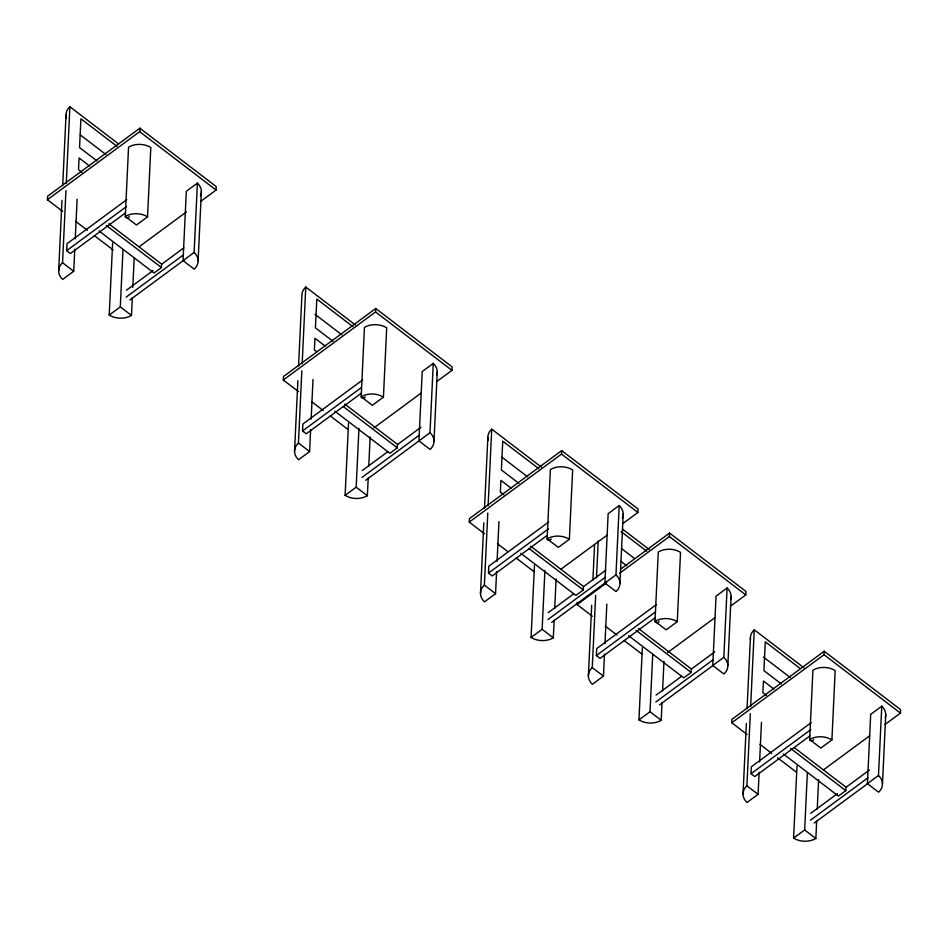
<?xml version="1.0" encoding="UTF-8"?>
<svg xmlns="http://www.w3.org/2000/svg" width="948" height="948" viewBox="0 0 948 948"><rect width="100%" height="100%" fill="white"/><g stroke="black" fill="none" stroke-linecap="round" stroke-linejoin="round"><path stroke-width="1.42" d="M62.675 211.392L47.4 199.72L47.566 196.248L139.842 128.205L216.227 186.59L216.073 190.05L200.692 201.391M58.658 271.033L61.987 200.395M62.687 185.678L66.016 115.04M74.762 249.217L73.719 271.282L62.651 279.447A17.716 13.284 2.7 0 1 62.544 262.738L65.945 190.631M66.289 183.272L69.891 106.745L118.417 143.835M125.492 212.873L70.377 253.519L66.656 250.675L66.976 243.743L126.783 199.637M75.248 238.92L77.12 199.21M132.317 297.767L131.476 315.435A17.716 13.284 2.7 0 1 109.221 315.056L112.622 242.972M109.221 315.056L120.301 306.879L123.003 249.514M47.4 199.72L139.676 131.665L139.842 128.205M132.803 287.469L134.189 258.034M147.544 216.843L150.803 147.521A17.716 13.284 2.7 0 0 128.561 147.141L125.29 216.464L136.465 225.008L147.544 216.843A17.716 13.284 2.7 0 0 125.29 216.464A1.967 1.304 -0.4 0 0 127.186 217.803A1.967 1.304 -0.4 0 0 129.224 216.535M98.924 230.885L154.05 273.012L161.433 267.561L161.587 264.101L108.819 223.764M197.385 183.118L194.115 252.441A17.716 13.284 2.7 0 1 194.222 269.161L183.047 260.617L186.318 191.283L197.385 183.118A17.716 13.284 2.7 0 1 200.395 195.952M198.108 260.866L201.379 191.543M298.561 391.678L283.286 380.006L283.452 376.534L375.728 308.491L452.113 366.876L451.959 370.336L436.578 381.677M294.544 451.307L297.873 380.681M298.573 365.964L301.902 295.326A17.716 13.284 2.7 0 1 305.777 287.031L355.453 324.998M310.648 429.503L309.605 451.568L298.537 459.733A17.716 13.284 2.7 0 1 298.43 443.024L301.831 370.917M302.175 363.558L305.777 287.031M361.378 393.159L306.263 433.805L302.542 430.961L302.862 424.029L362.669 379.923M311.134 419.206L313.006 379.496M368.203 478.053L367.362 495.709A17.716 13.284 2.7 0 1 345.108 495.342L348.509 423.258M345.108 495.342L356.187 487.165L358.96 428.33M283.286 380.006L375.562 311.951L375.728 308.491M368.748 466.286L370.147 436.85M383.43 397.129L386.689 327.807A17.716 13.284 2.7 0 0 364.447 327.427L361.176 396.75L372.351 405.294L383.43 397.129A17.716 13.284 2.7 0 0 361.176 396.75A1.967 1.304 -0.4 0 0 363.084 398.089A1.967 1.304 -0.4 0 0 365.11 396.821M334.81 411.171L389.936 453.298L397.319 447.847L397.473 444.387L344.705 404.049M430.001 432.726L433.272 363.404L422.204 371.569L418.933 440.903L430.108 449.447A17.716 13.284 2.7 0 0 430.001 432.726L365.738 480.269M433.994 441.152L437.265 371.829M484.511 533.795L469.236 522.123L469.402 518.663L561.678 450.608L638.075 508.993L637.909 512.465L622.528 523.806M480.494 593.436L483.824 522.798M484.523 508.081L487.853 437.443M496.598 571.62L495.555 593.685L484.487 601.861A17.716 13.284 2.7 0 1 484.381 585.141L487.782 513.034M488.125 505.675L491.728 429.16L541.403 467.127M547.34 535.276L492.213 575.922L488.493 573.078L488.824 566.146L548.631 522.04M497.084 561.323L498.956 521.613M554.153 620.182L553.312 637.838A17.716 13.284 2.7 0 1 531.07 637.459L534.459 565.375M531.07 637.459L542.138 629.294L544.91 570.447M469.236 522.123L561.512 454.08L561.678 450.608M554.71 608.403L556.097 578.967M569.381 539.246L572.651 469.924A17.716 13.284 2.7 0 0 550.397 469.544L547.126 538.867L558.301 547.411L569.381 539.246A17.716 13.284 2.7 0 0 547.126 538.867A1.967 1.304 -0.4 0 0 549.034 540.206A1.967 1.304 -0.4 0 0 551.061 538.938M592.393 616.259L577.119 604.575L577.225 602.264M520.772 553.288L575.886 595.415L583.269 589.964L583.423 586.504L530.655 546.167M588.376 675.888L591.706 605.251M592.891 580.235L594.55 544.91M604.48 654.073L603.438 676.137L592.37 684.314A17.716 13.284 2.7 0 1 592.263 667.593L595.664 595.486M596.493 577.83L598.224 541.035M655.222 617.729L600.096 658.374L596.375 655.53L596.695 648.598L656.514 604.492M604.966 643.787L606.839 604.066M615.963 574.855L619.222 505.521L608.154 513.686L604.883 583.02L616.07 591.564A17.716 13.284 2.7 0 0 615.963 574.855L551.689 622.398M619.945 583.269L623.215 513.946M662.036 702.634L661.194 720.29A17.716 13.284 2.7 0 1 638.952 719.911L642.341 647.828M638.952 719.911L650.02 711.747L652.722 654.381M619.708 573.173L669.395 536.532L669.561 533.06L745.946 591.445L745.792 594.917L730.41 606.258M662.581 690.855L663.979 661.42M677.263 621.698L680.534 552.376A17.716 13.284 2.7 0 0 658.279 551.997L655.009 621.319L666.183 629.875L677.263 621.698A17.716 13.284 2.7 0 0 655.009 621.319A1.967 1.304 -0.4 0 0 656.917 622.658A1.967 1.304 -0.4 0 0 658.943 621.39M628.654 635.741L683.769 677.867L691.151 672.416L691.305 668.956L638.537 628.619M727.104 587.973L723.834 657.308A17.716 13.284 2.7 0 1 723.94 674.016L712.766 665.472L716.036 596.138L727.104 587.973A17.716 13.284 2.7 0 1 730.659 599.373M727.827 665.721L731.098 596.399M747.048 734.451L731.773 722.779L731.927 719.307L824.203 651.252L900.6 709.649L900.434 713.109L885.053 724.45M743.031 794.08L746.36 723.442M747.048 708.737L750.389 638.099M759.123 772.276L758.092 794.341L747.012 802.506A17.716 13.284 2.7 0 1 746.905 785.797L750.306 713.69M750.65 706.331L754.264 629.804L803.94 667.771M809.865 735.932L754.75 776.578L751.017 773.722L751.349 766.79L811.156 722.684M759.609 761.979L761.481 722.258M816.678 820.826L815.849 838.482A17.716 13.284 2.7 0 1 793.595 838.103L796.995 766.031M793.595 838.103L804.662 829.938L807.376 772.573M731.773 722.779L824.049 654.724L824.203 651.252M817.235 809.059L818.622 779.623M831.906 739.902L835.176 670.568A17.716 13.284 2.7 0 0 812.922 670.189L809.651 739.523L820.838 748.067L831.906 739.902A17.716 13.284 2.7 0 0 809.651 739.523A1.967 1.304 -0.4 0 0 811.559 740.85A1.967 1.304 -0.4 0 0 813.585 739.594M783.297 753.933L838.411 796.059L845.794 790.62L845.96 787.148L794.365 747.711M881.759 706.177L878.488 775.5A17.716 13.284 2.7 0 1 878.595 792.208L867.42 783.664L870.691 714.342L881.759 706.177A17.716 13.284 2.7 0 1 885.314 717.577M882.47 783.925L885.74 714.591M66.656 250.675L126.463 206.569M139.166 246.764L186.495 211.866M126.404 290.242L153.043 270.595M161.587 264.302L183.865 247.866M126.12 297.139L183.545 254.787M183.047 260.617L194.115 252.441M129.852 299.983L183.758 260.238M302.542 430.961L361.176 387.72M373.879 427.915L421.196 393.029M362.29 470.528L387.768 451.734M397.473 444.588L420.924 427.287M362.006 477.425L419.431 435.073M488.493 573.078L548.299 528.972M561.015 569.167L607.147 535.146M548.24 612.645L573.718 593.851M583.423 586.705L605.701 570.269M547.956 619.542L605.381 577.202M621.059 568.836L669.561 533.06M577.119 604.575L606.696 582.771M596.375 655.53L655.009 612.29M667.712 652.497L715.029 617.598M656.123 695.097L681.6 676.315M691.305 669.158L714.756 651.857M655.838 701.994L713.263 659.654M712.766 665.472L723.834 657.308M659.571 704.85L713.477 665.093M751.017 773.722L810.824 729.628M823.539 769.823L869.683 735.79M810.777 813.289L837.416 793.654M845.948 787.35L869.411 770.049M810.493 820.198L867.918 777.846M867.42 783.664L878.488 775.5M814.214 823.042L868.131 783.285M139.676 131.665L216.073 190.05M375.562 311.951L451.959 370.336M561.512 454.08L637.909 512.465M669.395 536.532L745.792 594.917M824.049 654.724L900.434 713.109M622.717 529.268L649.285 549.579M117.007 146.347L80.912 118.761L79.549 147.568L97.016 160.923M352.893 326.633L316.798 299.047L315.435 327.854L332.902 341.209M538.855 468.762L502.748 441.164L501.385 469.971L518.864 483.326M621.106 531.627L646.726 551.215M800.219 668.518L765.285 641.82L763.922 670.627L781.389 683.97M80.319 134.936L105.939 154.512M315.044 314.333L341.825 334.798M502.156 457.339L527.775 476.927M621.687 548.702L634.496 558.49M763.519 657.106L790.312 677.571M620.916 561.335L626.735 565.778M89.539 165.983L79.063 157.972L78.506 169.68L82.002 172.358M325.425 346.269L314.949 338.258L314.392 349.966L316.727 351.744M511.387 488.386L500.899 480.375L500.343 492.095L503.838 494.761M773.912 689.03L763.436 681.02L762.879 692.739L766.375 695.405M106.306 225.434L161.433 267.561M343.366 406.621L397.319 447.847M529.316 548.738L583.269 589.964M636.025 630.302L691.151 672.416M790.679 748.493L845.794 790.62M75.603 221.275L87.358 230.257M94.409 235.649L113.215 250.023M311.489 401.561L323.244 410.543M330.295 415.935L347.928 429.408M497.439 543.678L508.021 551.772M516.245 558.052L533.878 571.526M605.322 626.13L617.077 635.113M624.128 640.504L641.76 653.978M759.976 744.334L771.731 753.316M777.609 757.808L796.403 772.182M62.544 262.738L73.719 271.282M120.301 306.879L131.476 315.435M298.43 443.024L309.605 451.568M356.187 487.165L367.362 495.709M484.381 585.141L495.555 593.685M542.138 629.294L553.312 637.838M592.263 667.593L603.438 676.137M650.02 711.747L661.194 720.29M746.905 785.797L758.092 794.341M804.662 829.938L815.849 838.482M66.49 118.038A17.716 13.284 2.7 0 1 69.891 106.745M433.272 363.404A17.716 13.284 2.7 0 1 436.827 374.804M488.327 440.441A17.716 13.284 2.7 0 1 491.728 429.16M619.222 505.521A17.716 13.284 2.7 0 1 622.232 518.355M750.508 639.604A17.716 13.284 2.7 0 1 754.264 629.804"/></g></svg>
